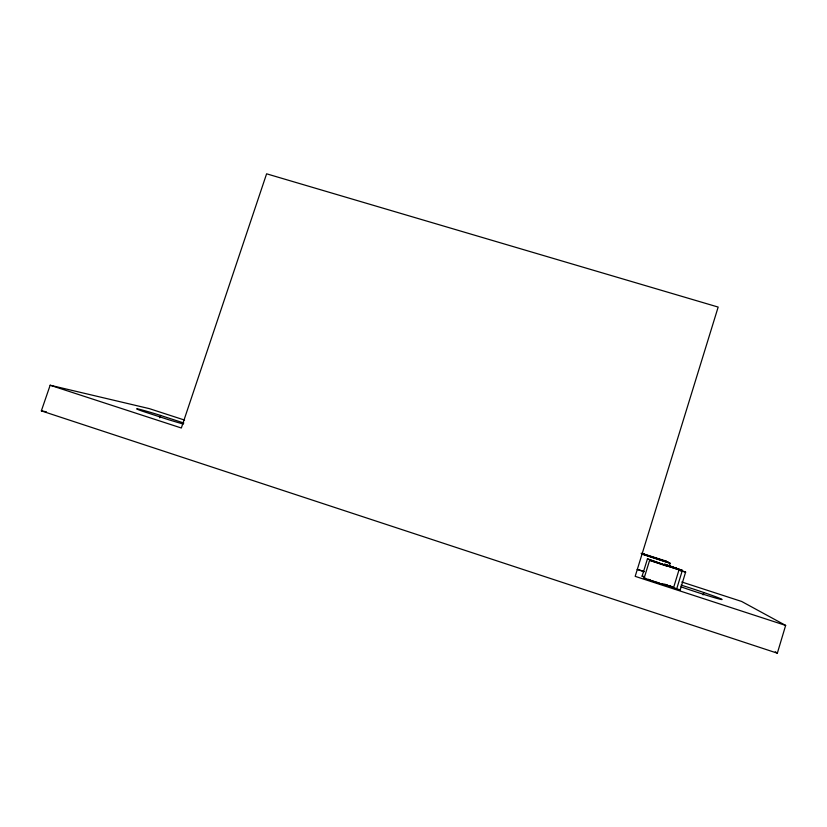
<?xml version="1.0" encoding="UTF-8"?>
<svg xmlns="http://www.w3.org/2000/svg" width="827" height="827" viewBox="0 0 827 827"><rect width="100%" height="100%" fill="white"/><g stroke="black" fill="none" stroke-linecap="round" stroke-linejoin="round"><path stroke-width="1.24" d="M184.597 420.095L149.336 408.631L50.158 385.237L41.35 410.874L777.339 653.185L785.65 625.419L741.633 601.456L681.789 582.001M703.105 594.902L703.829 592.546M669.601 565.709L669.953 563.146L641.669 553.708M667.544 565.988L685.624 572.057L680.187 590.033L673.447 588.049L678.936 570.092L681.696 570.826L677.22 569.172L649.629 560.303L644.14 578.094L659.853 583.593L670.914 586.147M676.6 589.175L682.11 571.178L678.936 570.092M643.819 577.019L642.093 576.181L647.458 558.856L657.785 562.525M159.756 417.811L160.562 415.423M644.14 578.094L645.691 578.3M642.093 576.181L643.985 576.419M649.598 560.355L666.448 566.009M659.688 583.087L649.991 580.203M41.35 410.874L46.395 411.805M685.655 572.139L682.11 571.178M674.966 588.431L676.238 588.69L675.452 588.235M649.877 579.717L648.068 579.376L648.699 579.696M662.127 583.655L663.182 583.955M665.559 560.933L666.397 561.182L642.072 553.449M664.484 584.348L672.444 586.943M664.66 584.203L666.893 584.906M642.114 553.532L643.954 554.121M667.709 585.547L673.953 587.656M665.911 565.203L678.605 569.09L664.463 564.159L682.399 570.341L662.499 564.2M641.845 554.131L670.325 563.352M637.906 569.514L643.871 571.457M637.131 569.41L644.254 571.726M50.158 385.237L181.34 428.004L266.604 173.815L718.167 307.075L635.177 576.347L785.65 625.419M642.806 553.77L644.088 554.193M658.985 563.042L662.913 564.221M641.09 553.273L668.526 562.36L667.162 561.822M660.204 563.332L647.407 558.918M183.821 423.01L159.156 414.989A28.108 0.858 17.4 0 0 142.471 411.215L168.098 419.558A28.108 0.858 17.4 0 0 183.398 424.065M680.869 586.798L685.676 588.462A29.617 0.961 18.3 0 0 707.581 595.605L713.649 597.445A29.617 0.961 18.3 0 0 708.625 594.199L702.02 591.915A29.617 0.961 18.3 0 0 681.076 585.092M678.843 589.269L680.187 590.033M658.592 558.742L659.636 559.341M655.759 557.843L656.607 558.339M775.271 651.738L777.339 653.185"/></g></svg>
